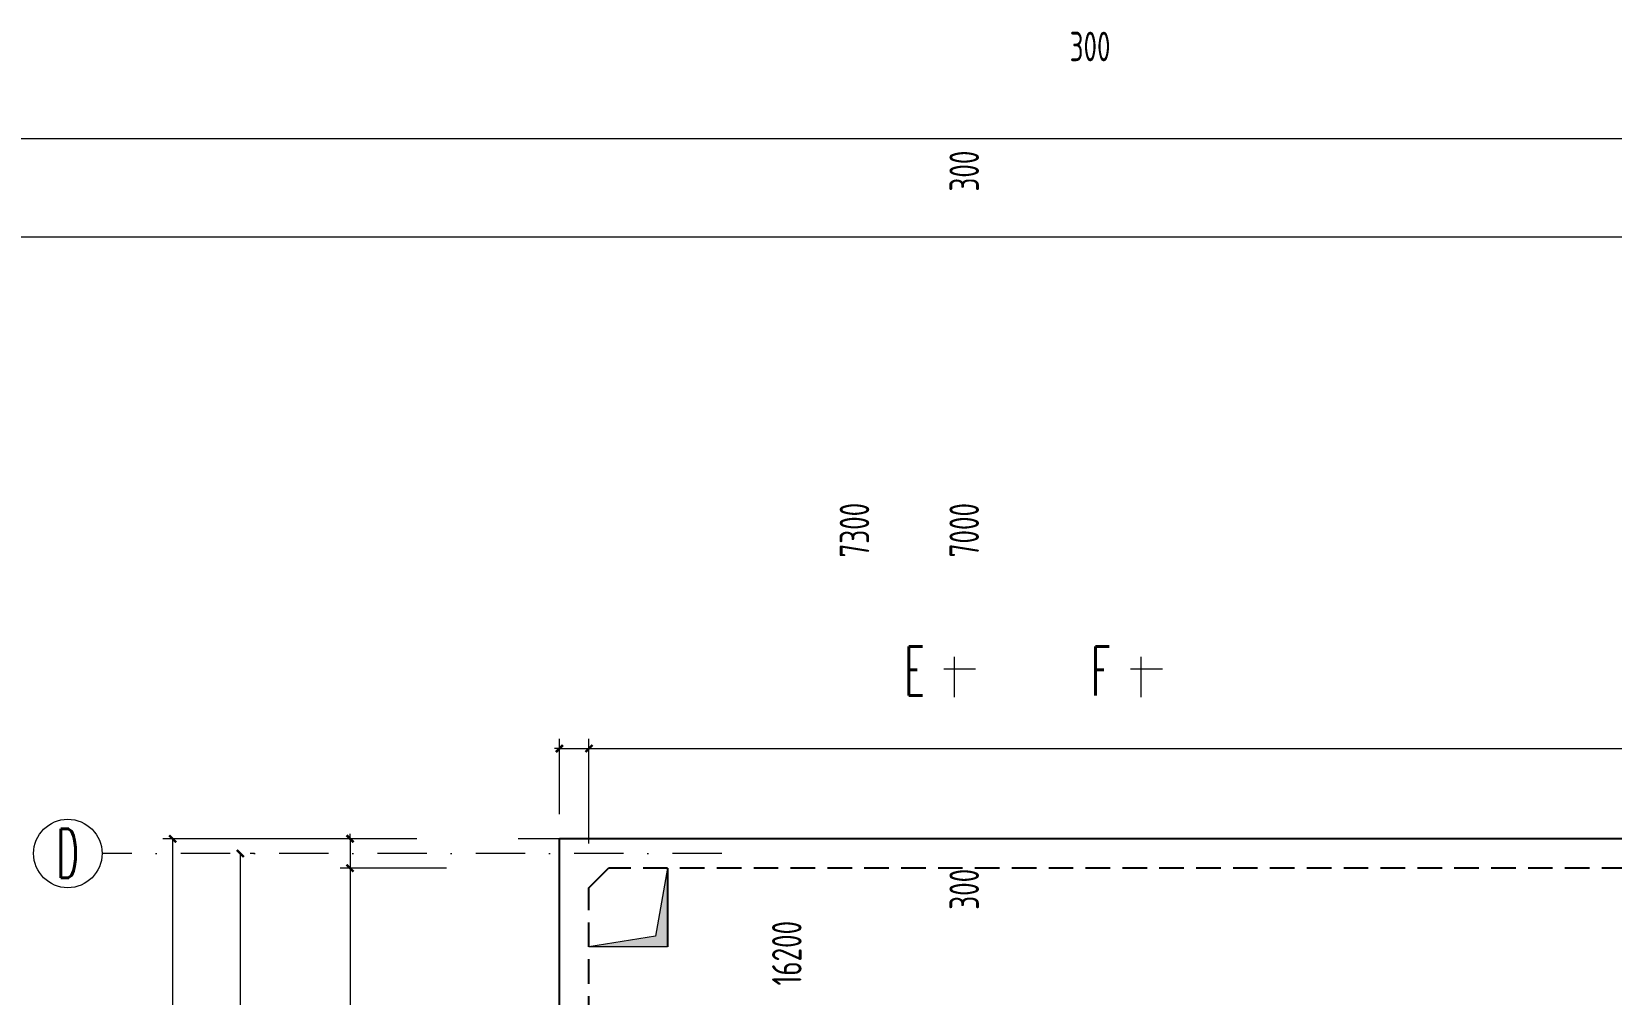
# Model space of a CAD drawing. Extents: x 838828 to 1489448, y 610351 to 848160.
# Drawn here: x 959729 to 975795, y 740479 to 750264 of the extents above; entities that cross this region are included whole.
import ezdxf

# ---------------------------------------------------------------- set-up
doc = ezdxf.new("R2010")
doc.units = 0
doc.header["$LTSCALE"] = 1000
doc.header["$MEASUREMENT"] = 0
doc.linetypes.add('DASHDOT', pattern=[1, 0.5, -0.25, 0, -0.25])
doc.linetypes.add('HIDDEN', pattern=[0.375, 0.25, -0.125])
doc.layers.get('0').update_dxf_attribs({"linetype": 'CONTINUOUS', "lineweight": 13})
doc.layers.add('我的标注', color=8, linetype='CONTINUOUS')
doc.layers.add('水构筑物', color=7, linetype='CONTINUOUS')
doc.layers.add('标注', color=8, linetype='CONTINUOUS', lineweight=13)
doc.styles.get("Standard").update_dxf_attribs({"font": 'ROMANS.SHX', "width": 1.2, "bigfont": 'gbcbig.shx'})
doc.styles.add('TSSD_DIMENSION', font='tssdeng.shx', dxfattribs={"width": 0.7, "bigfont": 'tssdchn.shx'})

# ---------------------------------------------------------------- blocks, each defined once
blk = doc.blocks.new('_ARCHTICK')
at = {"const_width": 0.5}
blk.add_lwpolyline([(-0.71, -0.71), (0.71, 0.71)], dxfattribs=at)

msp = doc.modelspace()

# ---------------------------------------------------------------- hatches: boundary and pattern name
at = {"layer": '标注'}
h = msp.add_hatch(color=256, dxfattribs=at)
h.paths.add_polyline_path([(966075, 741070), (966197, 741761), (966197, 740961), (965397, 740961)])
h.paths.add_polyline_path([(965617, 741070), (964927, 741070), (964927, 740620), (965617, 740620)], flags=9)

# ---------------------------------------------------------------- linework, layer by layer
at = {"linetype": 'Continuous'}
for p, q in [((1011404, 749174), (952004, 749174)), ((1010404, 748174), (954504, 748174))]:
    msp.add_line(p, q, dxfattribs=at)
at = {"layer": '标注'}
for p, q in [((969111, 743911), (969111, 743501)), ((971010, 743911), (971010, 743501)), ((969005, 743787), (969328, 743787)), ((970904, 743787), (971228, 743787)), ((966197, 741761), (966075, 741070)), ((966075, 741070), (965397, 740961)), ((966197, 740961), (965397, 740961))]:
    msp.add_line(p, q, dxfattribs=at)
at = {"layer": '标注', "ltscale": 0.001}
for p, q in [((965097, 742311), (965097, 743077)), ((965397, 742011), (965397, 743077)), ((965397, 742011), (965397, 743077)), ((965097, 742977), (965047, 742977)), ((965097, 742977), (965397, 742977)), ((965397, 742977), (976897, 742977)), ((965397, 742977), (965447, 742977)), ((962967, 742061), (962967, 742111)), ((963007, 742061), (961063, 742061)), ((961163, 742061), (961163, 725861)), ((963647, 742061), (962867, 742061)), ((962967, 742061), (962967, 741761)), ((965097, 742061), (964677, 742061)), ((961851, 741911), (961851, 734611)), ((961994, 741911), (961951, 741911)), ((963947, 741761), (962867, 741761)), ((963947, 741761), (962867, 741761)), ((962967, 741761), (962967, 734761)), ((962967, 741761), (962967, 741711))]:
    msp.add_line(p, q, dxfattribs=at)
at = {"layer": '标注', "linetype": 'DASHDOT'}
msp.add_line((966747, 741911), (960445, 741911), dxfattribs=at)
at = {"layer": '标注'}
msp.add_circle((960097, 741911), 348, dxfattribs=at)
at = {"layer": '水构筑物'}
for p, q in [((965097, 730461), (965097, 742061)), ((989447, 742061), (965097, 742061)), ((965397, 741561), (965597, 741761)), ((966197, 741761), (966197, 740961))]:
    msp.add_line(p, q, dxfattribs=at)
at = {"layer": '水构筑物', "linetype": 'HIDDEN'}
for p, q in [((976697, 741761), (965597, 741761)), ((965397, 734961), (965397, 741561))]:
    msp.add_line(p, q, dxfattribs=at)

# ---------------------------------------------------------------- block references
at = {"layer": '标注', "ltscale": 0.001, "xscale": 50, "yscale": 50, "zscale": 50}
msp.add_blockref('_ARCHTICK', (965097, 742977), dxfattribs=at)
for p, rotation in [((965397, 742977), 180), ((965397, 742977), 180), ((961163, 742061), 90), ((962967, 742061), 270), ((961851, 741911), 90), ((962967, 741761), 90), ((962967, 741761), 90)]:
    msp.add_blockref('_ARCHTICK', p, dxfattribs=dict(at, rotation=rotation))

# ---------------------------------------------------------------- texts
at = {"linetype": 'ByBlock', "ltscale": 200, "width": 0.5}
for s, p in [('E', (968607, 743515)), ('F', (970506, 743515)), ('D', (959983, 741663))]:
    msp.add_text(s, height=500, dxfattribs=at).set_placement(p)
at = {"layer": '我的标注', "color": 7, "linetype": 'Continuous', "ltscale": 0.001, "insert": (970493, 750113), "char_height": 300, "attachment_point": 5, "style": 'TSSD_DIMENSION'}
msp.add_mtext('\\A1;300', dxfattribs=at)
at = {"layer": '我的标注', "color": 7, "linetype": 'Continuous', "ltscale": 0.001, "char_height": 300, "attachment_point": 5, "rotation": 90, "style": 'TSSD_DIMENSION'}
for s, insert in [('\\A1;300', (969213, 748847)), ('\\A1;7300', (968097, 745197)), ('\\A1;7000', (969213, 745197)), ('\\A1;300', (969213, 741547)), ('\\A1;16200', (967409, 740897))]:
    msp.add_mtext(s, dxfattribs=dict(at, insert=insert))

doc.saveas('drawing.dxf')
